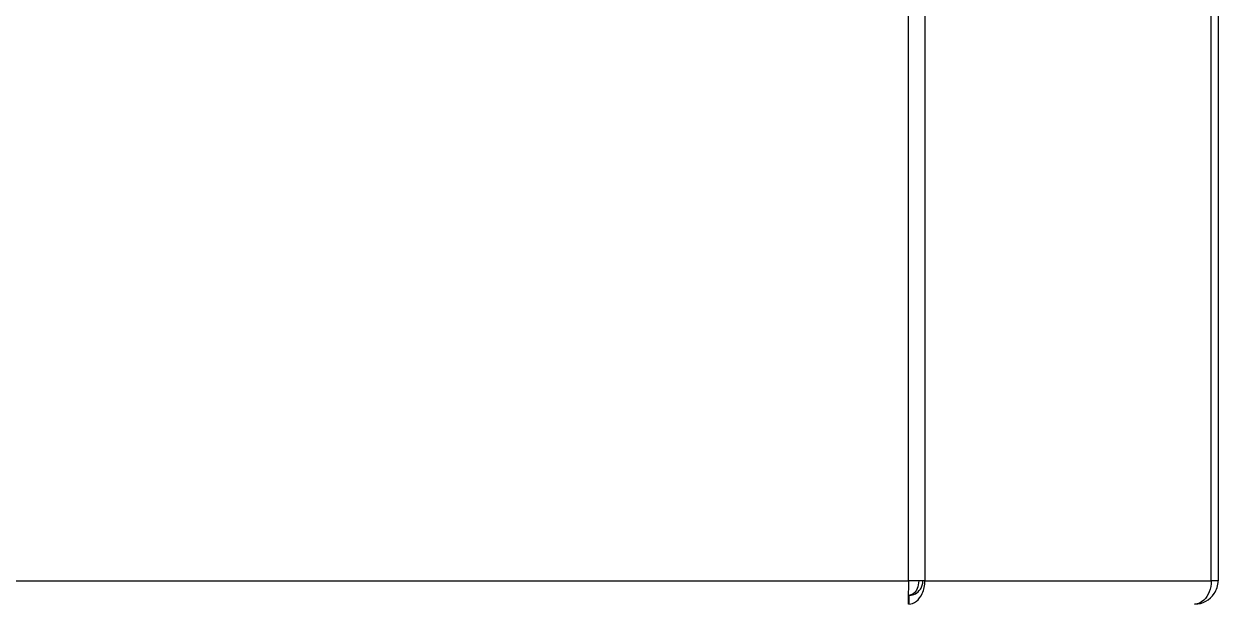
# Model space of a CAD drawing. Header units: millimetres. Extents: x 176 to 2516, y 143 to 1610.
# Drawn here: x 2267.2 to 2472.6, y 334.3 to 434.1 of the extents above; entities that cross this region are included whole.
import ezdxf

# ---------------------------------------------------------------- set-up
doc = ezdxf.new("R2010")
doc.units = ezdxf.units.MM
doc.layers.add('Widoczne (ISO)', color=7, linetype='Continuous', lineweight=25)

msp = doc.modelspace()

# ---------------------------------------------------------------- linework, layer by layer
at = {"layer": 'Widoczne (ISO)'}
for p, q in [((2419.33, 338.33), (2419.33, 910.33)), ((2422.16, 910.33), (2422.16, 338.33)), ((2471.43, 338.33), (2471.43, 910.33)), ((2472.6, 910.33), (2472.6, 338.33)), ((2224.98, 338.33), (2419.33, 338.33)), ((2422.16, 338.33), (2419.33, 338.33)), ((2422.16, 338.33), (2471.43, 338.33)), ((2472.6, 338.33), (2471.43, 338.33)), ((2419.37, 335.83), (2419.3, 335.83)), ((2419.37, 335.83), (2419.37, 334.33)), ((2468.6, 334.33), (2468.6, 334.33))]:
    msp.add_line(p, q, dxfattribs=at)
for points, knots in [([(2419.33, 338.33), (2419.32, 337.01), (2419.3, 335.71), (2419.29, 334.99), (2419.29, 334.56), (2419.28, 334.33), (2419.27, 334.33)], [0, 0, 0, 0, 0.990116, 0.990116, 0.990116, 1.570796, 1.570796, 1.570796, 1.570796]), ([(2419.37, 334.33), (2420.29, 334.33), (2421.2, 335.03), (2421.71, 336.14), (2422, 336.78), (2422.16, 337.56), (2422.16, 338.33)], [0, 0, 0, 0, 0.990116, 0.990116, 0.990116, 1.570796, 1.570796, 1.570796, 1.570796]), ([(2421.1, 338.33), (2421.1, 337.4), (2420.71, 336.5), (2420.14, 336.09), (2419.9, 335.92), (2419.63, 335.83), (2419.37, 335.83)], [0, 0, 0, 0, 1.113566, 1.113566, 1.113566, 1.570796, 1.570796, 1.570796, 1.570796]), ([(2419.4, 335.83), (2419.53, 335.83), (2419.66, 335.84), (2419.95, 335.89), (2420.12, 335.93), (2420.63, 336.14), (2420.95, 336.36), (2421.35, 336.81), (2421.48, 337.01), (2421.69, 337.44), (2421.76, 337.68), (2421.82, 338.06), (2421.83, 338.19), (2421.83, 338.33)], [-0.4485996, -0.4485996, -0.4485996, -0.4485996, -0.3997878, -0.3997878, -0.3373329, -0.3373329, -0.1984114, -0.1984114, -0.1173327, -0.1173327, -0.0408772, -0.0408772, 0, 0, 0, 0]), ([(2471.43, 338.33), (2471.42, 337.01), (2470.92, 335.71), (2470.13, 334.99), (2469.67, 334.56), (2469.12, 334.33), (2468.56, 334.33)], [0, 0, 0, 0, 0.990116, 0.990116, 0.990116, 1.570796, 1.570796, 1.570796, 1.570796]), ([(2468.6, 334.33), (2469.92, 334.33), (2471.22, 335.03), (2471.95, 336.14), (2472.37, 336.78), (2472.6, 337.56), (2472.6, 338.33)], [0, 0, 0, 0, 0.990116, 0.990116, 0.990116, 1.570796, 1.570796, 1.570796, 1.570796])]:
    msp.add_open_spline(points, degree=3, knots=knots, dxfattribs=at)
msp.add_open_spline([(2419.37, 335.83), (2419.38, 335.83), (2419.39, 335.83), (2419.4, 335.83)], degree=3, dxfattribs=at)

doc.saveas('drawing.dxf')
